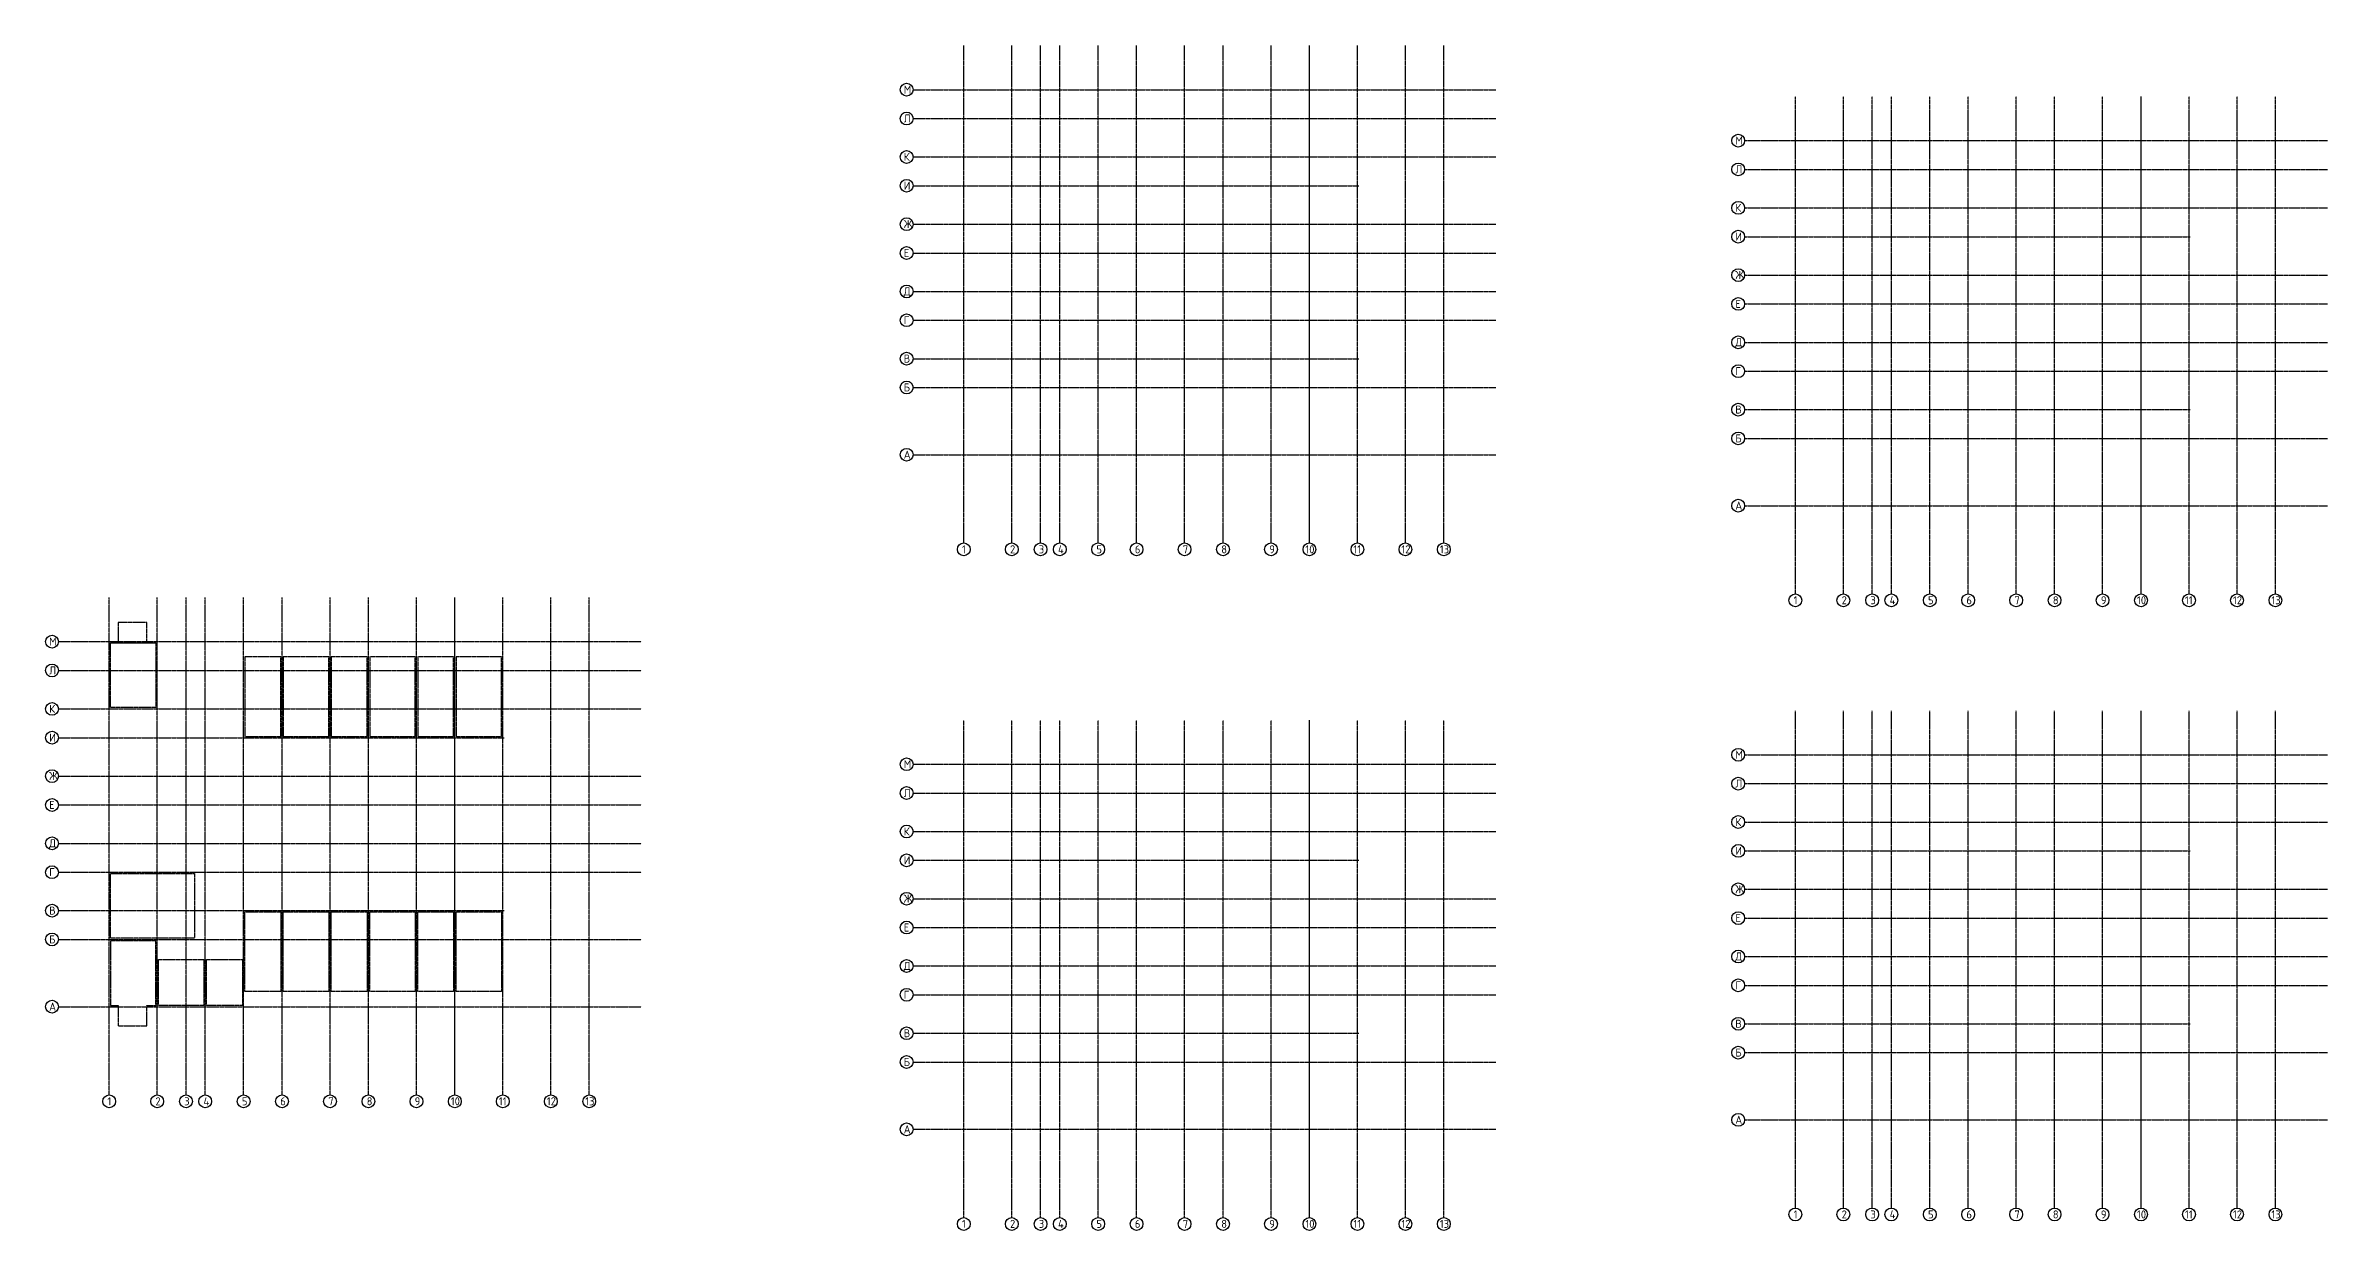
# Model space of a CAD drawing. Header units: millimetres. Extents: x -10163 to 1081624, y -5450 to 230390.
# Drawn here: x 69564 to 212160, y 156400 to 230390 of the extents above; entities that cross this region are included whole.
import ezdxf

# ---------------------------------------------------------------- set-up
doc = ezdxf.new("R2010")
doc.units = ezdxf.units.MM
doc.linetypes.add('Штрих-пунктир', pattern=[24, 20, -1.5, 1, -1.5])
doc.layers.add('Жилые Площади', color=5, linetype='Continuous')
doc.layers.add('Оси 2', color=253, linetype='Continuous')
doc.styles.add('ГОСТ', font='GOST Common.ttf', dxfattribs={"height": 400})

msp = doc.modelspace()

# ---------------------------------------------------------------- linework, layer by layer
at = {"layer": 'Жилые Площади', "linetype": 'Штрих-пунктир'}
for p, q in [((73617.304, 170446.76), (74087.304, 170446.76)), ((74087.304, 170446.76), (74087.304, 169166.76)), ((75887.304, 169166.76), (75887.304, 170446.76)), ((75887.304, 170446.76), (76457.304, 170446.76)), ((74087.304, 169166.76), (75887.304, 169166.76))]:
    msp.add_line(p, q, dxfattribs=at)
for points in [[(74087.304, 194366.76), (74087.304, 193086.76), (75887.304, 193086.76), (75887.304, 194366.76)], [(76457.304, 193086.76), (76457.304, 189046.76), (73617.304, 189046.76), (73617.304, 193086.76)], [(82017.304, 192221.809), (82017.304, 187246.76), (84257.304, 187246.76), (84257.304, 192221.809)], [(84417.304, 192221.809), (84417.304, 187246.76), (87257.304, 187246.76), (87257.304, 192221.809)], [(87417.304, 192221.809), (87417.304, 187246.76), (89657.304, 187246.76), (89657.304, 192221.809)], [(89817.304, 192221.809), (89817.304, 187246.76), (92657.304, 187246.76), (92657.304, 192221.809)], [(92817.304, 192221.809), (92817.304, 187246.76), (95057.304, 187246.76), (95057.304, 192221.809)], [(95217.304, 192221.809), (95217.304, 187246.76), (98057.304, 187246.76), (98057.304, 192221.809)], [(73617.304, 174646.76), (73617.304, 178686.76), (78857.304, 178686.76), (78857.304, 174646.76)], [(82017.304, 171311.712), (82017.304, 176286.76), (84257.304, 176286.76), (84257.304, 171311.712)], [(84417.304, 171311.712), (84417.304, 176286.76), (87257.304, 176286.76), (87257.304, 171311.712)], [(87417.304, 171311.712), (87417.304, 176286.76), (89657.304, 176286.76), (89657.304, 171311.712)], [(89817.304, 171311.712), (89817.304, 176286.76), (92657.304, 176286.76), (92657.304, 171311.712)], [(92817.304, 171311.712), (92817.304, 176286.76), (95057.304, 176286.76), (95057.304, 171311.712)], [(95217.304, 171311.712), (95217.304, 176286.76), (98057.304, 176286.76), (98057.304, 171311.712)], [(76617.304, 170446.76), (76617.304, 173316.76), (79457.304, 173316.76), (79457.304, 170446.76)], [(79617.304, 170446.76), (79617.304, 173316.76), (81857.304, 173316.76), (81857.304, 170446.76)]]:
    msp.add_lwpolyline(points, close=True, dxfattribs=at)
msp.add_lwpolyline([(76457.304, 170446.76), (76457.304, 174486.76), (73617.304, 174486.76), (73617.304, 170446.76)], dxfattribs=at)
at = {"layer": 'Оси 2', "linetype": 'Штрих-пунктир'}
for p, q in [((126943.24, 199330), (126943.24, 230390)), ((126943.24, 199330), (126943.24, 230340)), ((129943.24, 199330), (129943.24, 230390)), ((129943.24, 199330), (129943.24, 230340)), ((131743.24, 199330), (131743.24, 230390)), ((131743.24, 199330), (131743.24, 230340)), ((132943.24, 199330), (132943.24, 230390)), ((132943.24, 199330), (132943.24, 230340)), ((135343.24, 199330), (135343.24, 230390)), ((135343.24, 199330), (135343.24, 230340)), ((137743.24, 199330), (137743.24, 230390)), ((137743.24, 199330), (137743.24, 230340)), ((140743.24, 199330), (140743.24, 230390)), ((140743.24, 199330), (140743.24, 230340)), ((143143.24, 199330), (143143.24, 230390)), ((143143.24, 199330), (143143.24, 230340)), ((146143.24, 199330), (146143.24, 230390)), ((146143.24, 199330), (146143.24, 230340)), ((151543.24, 199330), (151543.24, 230390)), ((151543.24, 199330), (151543.24, 230340)), ((154543.24, 199330), (154543.24, 230390)), ((154543.24, 199330), (154543.24, 230340)), ((156943.24, 199330), (156943.24, 230390)), ((156943.24, 199330), (156943.24, 230340)), ((123770, 227640), (160190, 227640)), ((123770, 227640), (160190, 227640)), ((178913.24, 196150), (178913.24, 227210)), ((178913.24, 196150), (178913.24, 227160)), ((181913.24, 196150), (181913.24, 227210)), ((181913.24, 196150), (181913.24, 227160)), ((183713.24, 196150), (183713.24, 227210)), ((183713.24, 196150), (183713.24, 227160)), ((184913.24, 196150), (184913.24, 227210)), ((184913.24, 196150), (184913.24, 227160)), ((187313.24, 196150), (187313.24, 227210)), ((187313.24, 196150), (187313.24, 227160)), ((189713.24, 196150), (189713.24, 227210)), ((189713.24, 196150), (189713.24, 227160)), ((192713.24, 196150), (192713.24, 227210)), ((192713.24, 196150), (192713.24, 227160)), ((195113.24, 196150), (195113.24, 227210)), ((195113.24, 196150), (195113.24, 227160)), ((198113.24, 196150), (198113.24, 227210)), ((198113.24, 196150), (198113.24, 227160)), ((203513.24, 196150), (203513.24, 227210)), ((203513.24, 196150), (203513.24, 227160)), ((206513.24, 196150), (206513.24, 227210)), ((206513.24, 196150), (206513.24, 227160)), ((208913.24, 196150), (208913.24, 227210)), ((208913.24, 196150), (208913.24, 227160)), ((123770, 225840), (160190, 225840)), ((123770, 225840), (160190, 225840)), ((175740, 224460), (212160, 224460)), ((175740, 224460), (212160, 224460)), ((123770, 223440), (160190, 223440)), ((123770, 223440), (160190, 223440)), ((175740, 222660), (212160, 222660)), ((175740, 222660), (212160, 222660)), ((123770, 221640), (151623.24, 221640)), ((123770, 221640), (151623.24, 221640)), ((175740, 220260), (212160, 220260)), ((175740, 220260), (212160, 220260)), ((123770, 219240), (160190, 219240)), ((123770, 219240), (160190, 219240)), ((175740, 218460), (203593.24, 218460)), ((175740, 218460), (203593.24, 218460)), ((123770, 217440), (160190, 217440)), ((123770, 217440), (160190, 217440)), ((175740, 216060), (212160, 216060)), ((175740, 216060), (212160, 216060)), ((123770, 215040), (160190, 215040)), ((123770, 215040), (160190, 215040)), ((175740, 214260), (212160, 214260)), ((175740, 214260), (212160, 214260)), ((123770, 213240), (160190, 213240)), ((123770, 213240), (160190, 213240)), ((175740, 211860), (212160, 211860)), ((175740, 211860), (212160, 211860)), ((123770, 210840), (151623.24, 210840)), ((123770, 210840), (151623.24, 210840)), ((175740, 210060), (212160, 210060)), ((175740, 210060), (212160, 210060)), ((123770, 209040), (160190, 209040)), ((123770, 209040), (160190, 209040)), ((175740, 207660), (203593.24, 207660)), ((175740, 207660), (203593.24, 207660)), ((175740, 205860), (212160, 205860)), ((175740, 205860), (212160, 205860)), ((123770, 204840), (160190, 204840)), ((123770, 204840), (160190, 204840)), ((175740, 201660), (212160, 201660)), ((175740, 201660), (212160, 201660)), ((73537.304, 164856.76), (73537.304, 195916.76)), ((73537.304, 164856.76), (73537.304, 195866.76)), ((76537.304, 164856.76), (76537.304, 195916.76)), ((76537.304, 164856.76), (76537.304, 195866.76)), ((78337.304, 164856.76), (78337.304, 195916.76)), ((78337.304, 164856.76), (78337.304, 195866.76)), ((79537.304, 164856.76), (79537.304, 195916.76)), ((79537.304, 164856.76), (79537.304, 195866.76)), ((81937.304, 164856.76), (81937.304, 195916.76)), ((81937.304, 164856.76), (81937.304, 195866.76)), ((84337.304, 164856.76), (84337.304, 195916.76)), ((84337.304, 164856.76), (84337.304, 195866.76)), ((87337.304, 164856.76), (87337.304, 195916.76)), ((87337.304, 164856.76), (87337.304, 195866.76)), ((89737.304, 164856.76), (89737.304, 195916.76)), ((89737.304, 164856.76), (89737.304, 195866.76)), ((92737.304, 164856.76), (92737.304, 195916.76)), ((92737.304, 164856.76), (92737.304, 195866.76)), ((98137.304, 164856.76), (98137.304, 195916.76)), ((98137.304, 164856.76), (98137.304, 195866.76)), ((101137.304, 164856.76), (101137.304, 195916.76)), ((101137.304, 164856.76), (101137.304, 195866.76)), ((103537.304, 164856.76), (103537.304, 195916.76)), ((103537.304, 164856.76), (103537.304, 195866.76)), ((70364.064, 193166.76), (106784.064, 193166.76)), ((70364.064, 193166.76), (106784.064, 193166.76)), ((70364.064, 191366.76), (106784.064, 191366.76)), ((70364.064, 191366.76), (106784.064, 191366.76)), ((70364.064, 188966.76), (106784.064, 188966.76)), ((70364.064, 188966.76), (106784.064, 188966.76)), ((126943.24, 157200), (126943.24, 188260)), ((129943.24, 157200), (129943.24, 188260)), ((131743.24, 157200), (131743.24, 188260)), ((132943.24, 157200), (132943.24, 188260)), ((135343.24, 157200), (135343.24, 188260)), ((137743.24, 157200), (137743.24, 188260)), ((140743.24, 157200), (140743.24, 188260)), ((143143.24, 157200), (143143.24, 188260)), ((146143.24, 157200), (146143.24, 188260)), ((151543.24, 157200), (151543.24, 188260)), ((154543.24, 157200), (154543.24, 188260)), ((156943.24, 157200), (156943.24, 188260)), ((178913.24, 157790), (178913.24, 188850)), ((178913.24, 157790), (178913.24, 188800)), ((181913.24, 157790), (181913.24, 188850)), ((181913.24, 157790), (181913.24, 188800)), ((183713.24, 157790), (183713.24, 188850)), ((183713.24, 157790), (183713.24, 188800)), ((184913.24, 157790), (184913.24, 188850)), ((184913.24, 157790), (184913.24, 188800)), ((187313.24, 157790), (187313.24, 188850)), ((187313.24, 157790), (187313.24, 188800)), ((189713.24, 157790), (189713.24, 188850)), ((189713.24, 157790), (189713.24, 188800)), ((192713.24, 157790), (192713.24, 188850)), ((192713.24, 157790), (192713.24, 188800)), ((195113.24, 157790), (195113.24, 188850)), ((195113.24, 157790), (195113.24, 188800)), ((198113.24, 157790), (198113.24, 188850)), ((198113.24, 157790), (198113.24, 188800)), ((203513.24, 157790), (203513.24, 188850)), ((203513.24, 157790), (203513.24, 188800)), ((206513.24, 157790), (206513.24, 188850)), ((206513.24, 157790), (206513.24, 188800)), ((208913.24, 157790), (208913.24, 188850)), ((208913.24, 157790), (208913.24, 188800)), ((70364.064, 187166.76), (98217.304, 187166.76)), ((70364.064, 187166.76), (98217.304, 187166.76)), ((70364.064, 187166.76), (98217.304, 187166.76)), ((126943.24, 157200), (126943.24, 188210)), ((129943.24, 157200), (129943.24, 188210)), ((131743.24, 157200), (131743.24, 188210)), ((132943.24, 157200), (132943.24, 188210)), ((135343.24, 157200), (135343.24, 188210)), ((137743.24, 157200), (137743.24, 188210)), ((140743.24, 157200), (140743.24, 188210)), ((143143.24, 157200), (143143.24, 188210)), ((146143.24, 157200), (146143.24, 188210)), ((151543.24, 157200), (151543.24, 188210)), ((154543.24, 157200), (154543.24, 188210)), ((156943.24, 157200), (156943.24, 188210)), ((123770, 185510), (160190, 185510)), ((123770, 185510), (160190, 185510)), ((175740, 186100), (212160, 186100)), ((175740, 186100), (212160, 186100)), ((70364.064, 184766.76), (106784.064, 184766.76)), ((70364.064, 184766.76), (106784.064, 184766.76)), ((175740, 184300), (212160, 184300)), ((175740, 184300), (212160, 184300)), ((70364.064, 182966.76), (106784.064, 182966.76)), ((70364.064, 182966.76), (106784.064, 182966.76)), ((123770, 183710), (160190, 183710)), ((123770, 183710), (160190, 183710)), ((123770, 181310), (160190, 181310)), ((123770, 181310), (160190, 181310)), ((175740, 181900), (212160, 181900)), ((175740, 181900), (212160, 181900)), ((70364.064, 180566.76), (106784.064, 180566.76)), ((70364.064, 180566.76), (106784.064, 180566.76)), ((175740, 180100), (203593.24, 180100)), ((175740, 180100), (203593.24, 180100)), ((70364.064, 178766.76), (106784.064, 178766.76)), ((70364.064, 178766.76), (106784.064, 178766.76)), ((123770, 179510), (151623.24, 179510)), ((123770, 179510), (151623.24, 179510)), ((123770, 177110), (160190, 177110)), ((123770, 177110), (160190, 177110)), ((175740, 177700), (212160, 177700)), ((175740, 177700), (212160, 177700)), ((70364.064, 176366.76), (98217.304, 176366.76)), ((70364.064, 176366.76), (98217.304, 176366.76)), ((70364.064, 176366.76), (98217.304, 176366.76)), ((175740, 175900), (212160, 175900)), ((175740, 175900), (212160, 175900)), ((70364.064, 174566.76), (106784.064, 174566.76)), ((70364.064, 174566.76), (106784.064, 174566.76)), ((123770, 175310), (160190, 175310)), ((123770, 175310), (160190, 175310)), ((123770, 172910), (160190, 172910)), ((123770, 172910), (160190, 172910)), ((175740, 173500), (212160, 173500)), ((175740, 173500), (212160, 173500)), ((175740, 171700), (212160, 171700)), ((175740, 171700), (212160, 171700)), ((70364.064, 170366.76), (106784.064, 170366.76)), ((70364.064, 170366.76), (106784.064, 170366.76)), ((123770, 171110), (160190, 171110)), ((123770, 171110), (160190, 171110)), ((123770, 168710), (151623.24, 168710)), ((123770, 168710), (151623.24, 168710)), ((175740, 169300), (203593.24, 169300)), ((175740, 169300), (203593.24, 169300)), ((123770, 166910), (160190, 166910)), ((123770, 166910), (160190, 166910)), ((175740, 167500), (212160, 167500)), ((175740, 167500), (212160, 167500)), ((123770, 162710), (160190, 162710)), ((123770, 162710), (160190, 162710)), ((175740, 163300), (212160, 163300)), ((175740, 163300), (212160, 163300))]:
    msp.add_line(p, q, dxfattribs=at)
at = {"layer": 'Оси 2', "linetype": 'Continuous'}
for p, q in [((148543.24, 199330), (148543.24, 230390)), ((148543.24, 199330), (148543.24, 230340)), ((200513.24, 196150), (200513.24, 227210)), ((200513.24, 196150), (200513.24, 227160)), ((95137.304, 164856.76), (95137.304, 195916.76)), ((95137.304, 164856.76), (95137.304, 195866.76)), ((148543.24, 157200), (148543.24, 188260)), ((200513.24, 157790), (200513.24, 188850)), ((200513.24, 157790), (200513.24, 188800)), ((148543.24, 157200), (148543.24, 188210))]:
    msp.add_line(p, q, dxfattribs=at)
at = {"layer": 'Оси 2'}
for centre in [(123370, 227640), (123370, 227640), (123370, 225840), (123370, 225840), (175340, 224460), (175340, 224460), (123370, 223440), (123370, 223440), (175340, 222660), (175340, 222660), (123370, 221640), (123370, 221640), (123370, 219240), (123370, 219240), (175340, 220260), (175340, 220260), (175340, 218460), (175340, 218460), (123370, 217440), (123370, 217440), (123370, 215040), (123370, 215040), (175340, 216060), (175340, 216060), (175340, 214260), (175340, 214260), (123370, 213240), (123370, 213240), (123370, 210840), (123370, 210840), (175340, 211860), (175340, 211860), (175340, 210060), (175340, 210060), (123370, 209040), (123370, 209040), (175340, 207660), (175340, 207660), (175340, 205860), (175340, 205860), (123370, 204840), (123370, 204840), (175340, 201660), (175340, 201660), (126943.24, 198930), (126943.24, 198930), (129943.24, 198930), (131743.24, 198930), (132943.24, 198930), (135343.24, 198930), (137743.24, 198930), (140743.24, 198930), (143143.24, 198930), (146143.24, 198930), (148543.24, 198930), (151543.24, 198930), (154543.24, 198930), (156943.24, 198930), (178913.24, 195750), (178913.24, 195750), (181913.24, 195750), (183713.24, 195750), (184913.24, 195750), (187313.24, 195750), (189713.24, 195750), (192713.24, 195750), (195113.24, 195750), (198113.24, 195750), (200513.24, 195750), (203513.24, 195750), (206513.24, 195750), (208913.24, 195750), (69964.064, 193166.76), (69964.064, 193166.76), (69964.064, 191366.76), (69964.064, 191366.76), (69964.064, 188966.76), (69964.064, 188966.76), (69964.064, 187166.76), (69964.064, 187166.76), (123370, 185510), (123370, 185510), (175340, 186100), (175340, 186100), (69964.064, 184766.76), (69964.064, 184766.76), (123370, 183710), (123370, 183710), (175340, 184300), (175340, 184300), (69964.064, 182966.76), (69964.064, 182966.76), (123370, 181310), (123370, 181310), (175340, 181900), (175340, 181900), (69964.064, 180566.76), (69964.064, 180566.76), (123370, 179510), (123370, 179510), (175340, 180100), (175340, 180100), (69964.064, 178766.76), (69964.064, 178766.76), (123370, 177110), (123370, 177110), (175340, 177700), (175340, 177700), (69964.064, 176366.76), (69964.064, 176366.76), (123370, 175310), (123370, 175310), (175340, 175900), (175340, 175900), (69964.064, 174566.76), (69964.064, 174566.76), (123370, 172910), (123370, 172910), (175340, 173500), (175340, 173500), (123370, 171110), (123370, 171110), (175340, 171700), (175340, 171700), (69964.064, 170366.76), (69964.064, 170366.76), (175340, 169300), (175340, 169300), (123370, 168710), (123370, 168710), (123370, 166910), (123370, 166910), (175340, 167500), (175340, 167500), (73537.304, 164456.76), (73537.304, 164456.76), (76537.304, 164456.76), (78337.304, 164456.76), (79537.304, 164456.76), (81937.304, 164456.76), (84337.304, 164456.76), (87337.304, 164456.76), (89737.304, 164456.76), (92737.304, 164456.76), (95137.304, 164456.76), (98137.304, 164456.76), (101137.304, 164456.76), (103537.304, 164456.76), (123370, 162710), (123370, 162710), (175340, 163300), (175340, 163300), (126943.24, 156800), (126943.24, 156800), (129943.24, 156800), (131743.24, 156800), (132943.24, 156800), (135343.24, 156800), (137743.24, 156800), (140743.24, 156800), (143143.24, 156800), (146143.24, 156800), (148543.24, 156800), (151543.24, 156800), (154543.24, 156800), (156943.24, 156800), (178913.24, 157390), (178913.24, 157390), (181913.24, 157390), (183713.24, 157390), (184913.24, 157390), (187313.24, 157390), (189713.24, 157390), (192713.24, 157390), (195113.24, 157390), (198113.24, 157390), (200513.24, 157390), (203513.24, 157390), (206513.24, 157390), (208913.24, 157390)]:
    msp.add_circle(centre, 400, dxfattribs=at)

# ---------------------------------------------------------------- texts
at = {"layer": 'Оси 2', "char_height": 500, "attachment_point": 1, "style": 'ГОСТ'}
for s, insert in [('М', (123190.634, 227893.722)), ('Л', (123190.634, 226093.722)), ('М', (175160.634, 224713.722)), ('К', (123190.634, 223693.722)), ('Л', (175160.634, 222913.722)), ('И', (123190.634, 221893.722)), ('К', (175160.634, 220513.722)), ('Ж', (123190.634, 219493.722)), ('И', (175160.634, 218713.722)), ('Е', (123190.634, 217693.722)), ('Ж', (175160.634, 216313.722)), ('Д', (123190.634, 215293.722)), ('Е', (175160.634, 214513.722)), ('Г', (123190.634, 213493.722)), ('В', (123190.634, 211093.722)), ('Д', (175160.634, 212113.722)), ('Г', (175160.634, 210313.722)), ('Б', (123190.634, 209293.722)), ('В', (175160.634, 207913.722)), ('Б', (175160.634, 206113.722)), ('А', (123190.634, 205093.722)), ('А', (175160.634, 201913.722)), ('1', (126833.874, 199183.722)), ('2', (129833.874, 199183.722)), ('3', (131633.874, 199183.722)), ('4', (132833.874, 199183.722)), ('5', (135233.874, 199183.722)), ('6', (137633.874, 199183.722)), ('7', (140633.874, 199183.722)), ('8', (143033.874, 199183.722)), ('9', (146033.874, 199183.722)), ('10', (148293.874, 199183.722)), ('11', (151293.874, 199183.722)), ('12', (154293.874, 199183.722)), ('13', (156693.874, 199183.722)), ('1', (178803.874, 196003.722)), ('2', (181803.874, 196003.722)), ('3', (183603.874, 196003.722)), ('4', (184803.874, 196003.722)), ('5', (187203.874, 196003.722)), ('6', (189603.874, 196003.722)), ('7', (192603.874, 196003.722)), ('8', (195003.874, 196003.722)), ('9', (198003.874, 196003.722)), ('10', (200263.874, 196003.722)), ('11', (203263.874, 196003.722)), ('12', (206263.874, 196003.722)), ('13', (208663.874, 196003.722)), ('М', (69784.699, 193420.483)), ('Л', (69784.699, 191620.483)), ('К', (69784.699, 189220.483)), ('И', (69784.699, 187420.483)), ('М', (123190.634, 185763.722)), ('М', (175160.634, 186353.722)), ('Ж', (69784.699, 185020.483)), ('Л', (123190.634, 183963.722)), ('Л', (175160.634, 184553.722)), ('Е', (69784.699, 183220.483)), ('К', (123190.634, 181563.722)), ('К', (175160.634, 182153.722)), ('Д', (69784.699, 180820.483)), ('И', (123190.634, 179763.722)), ('И', (175160.634, 180353.722)), ('Г', (69784.699, 179020.483)), ('Ж', (123190.634, 177363.722)), ('Ж', (175160.634, 177953.722)), ('В', (69784.699, 176620.483)), ('Е', (123190.634, 175563.722)), ('Е', (175160.634, 176153.722)), ('Б', (69784.699, 174820.483)), ('Д', (123190.634, 173163.722)), ('Д', (175160.634, 173753.722)), ('Г', (123190.634, 171363.722)), ('Г', (175160.634, 171953.722)), ('А', (69784.699, 170620.483)), ('В', (123190.634, 168963.722)), ('В', (175160.634, 169553.722)), ('Б', (123190.634, 167163.722)), ('Б', (175160.634, 167753.722)), ('1', (73427.938, 164710.483)), ('2', (76427.938, 164710.483)), ('3', (78227.938, 164710.483)), ('4', (79427.938, 164710.483)), ('5', (81827.938, 164710.483)), ('6', (84227.938, 164710.483)), ('7', (87227.938, 164710.483)), ('8', (89627.938, 164710.483)), ('9', (92627.938, 164710.483)), ('10', (94887.938, 164710.483)), ('11', (97887.938, 164710.483)), ('12', (100887.938, 164710.483)), ('13', (103287.938, 164710.483)), ('А', (123190.634, 162963.722)), ('А', (175160.634, 163553.722)), ('1', (126833.874, 157053.722)), ('2', (129833.874, 157053.722)), ('3', (131633.874, 157053.722)), ('4', (132833.874, 157053.722)), ('5', (135233.874, 157053.722)), ('6', (137633.874, 157053.722)), ('7', (140633.874, 157053.722)), ('8', (143033.874, 157053.722)), ('9', (146033.874, 157053.722)), ('10', (148293.874, 157053.722)), ('11', (151293.874, 157053.722)), ('12', (154293.874, 157053.722)), ('13', (156693.874, 157053.722)), ('1', (178803.874, 157643.722)), ('2', (181803.874, 157643.722)), ('3', (183603.874, 157643.722)), ('4', (184803.874, 157643.722)), ('5', (187203.874, 157643.722)), ('6', (189603.874, 157643.722)), ('7', (192603.874, 157643.722)), ('8', (195003.874, 157643.722)), ('9', (198003.874, 157643.722)), ('10', (200263.874, 157643.722)), ('11', (203263.874, 157643.722)), ('12', (206263.874, 157643.722)), ('13', (208663.874, 157643.722))]:
    msp.add_mtext_dynamic_manual_height_columns(s, width=529.33393, gutter_width=12.5, heights=[0], dxfattribs=dict(at, insert=insert))

doc.saveas('drawing.dxf')
